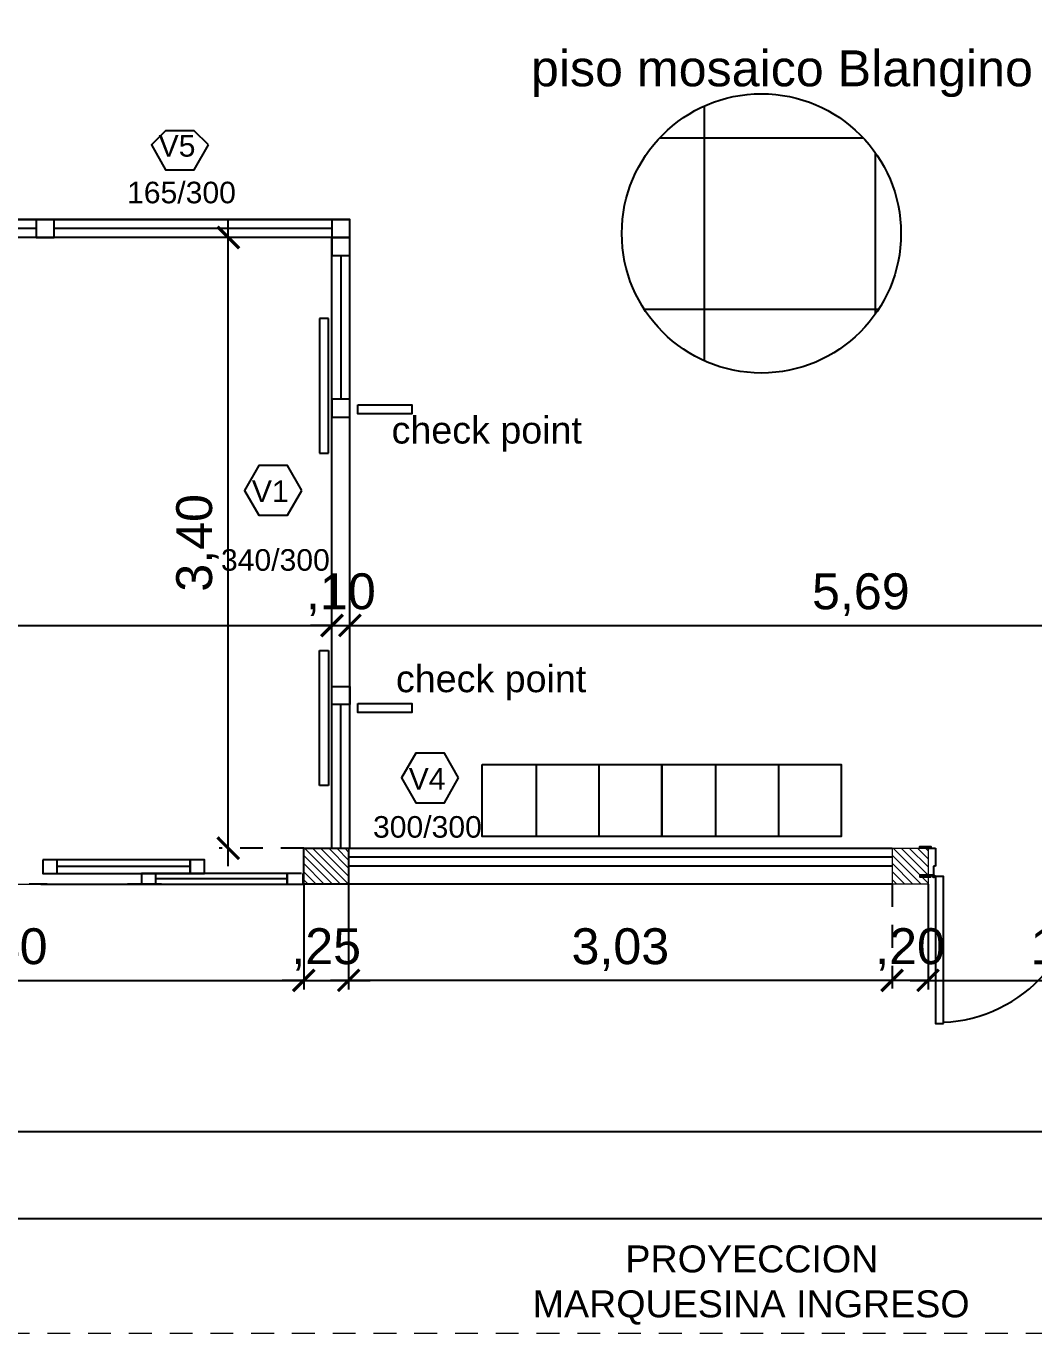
# Model space of a CAD drawing. Header units: metres. Extents: x 1166 to 1459, y -137 to 62.
# Drawn here: x 1294.48 to 1300.09, y -40.48 to -33.14 of the extents above; entities that cross this region are included whole.
import ezdxf

# ---------------------------------------------------------------- set-up
doc = ezdxf.new("R2010")
doc.units = ezdxf.units.M
doc.header["$LTSCALE"] = 0.508
doc.header["$PDMODE"] = 1
doc.header["$PDSIZE"] = -2
doc.linetypes.add('HIDDEN', pattern=[0.375, 0.25, -0.125])
doc.layers.get('0').update_dxf_attribs({"color": 9})
doc.layers.get('Defpoints').update_dxf_attribs({"color": 9})
for name, color, linetype in [('1-PROY', 9, 'HIDDEN'), ('2-Desig-Carp', 9, 'Continuous'), ('2-texto', 9, 'Continuous'), ('3-muros', 9, 'Continuous'), ('4-carpinterias', 9, 'Continuous'), ('7-equipamiento', 9, 'Continuous'), ('8-cotas-100', 9, 'Continuous'), ('9-Hatch', 9, 'Continuous'), ('9-Hatch existente', 9, 'Continuous'), ('abertura', 9, 'Continuous'), ('arq carpinterias', 9, 'Continuous')]:
    doc.layers.add(name, color=color, linetype=linetype)
doc.styles.add('swiss', font='swissel.ttf')
doc.dimstyles.new('dim-100', dxfattribs={"dimtxt": 0.2, "dimasz": 0.12, "dimexe": 0.05, "dimexo": 0, "dimgap": 0.05, "dimtad": 1, "dimzin": 4, "dimtxsty": 'swiss', "dimblk": 'ARCHTICK', "dimcen": 0.5, "dimdle": 0.1, "dimclrd": 256, "dimclre": 252, "dimclrt": 256, "dimadec": 0, "dimazin": 0, "dimtfac": 1, "dimtix": 1, "dimtmove": 2, "dimatfit": 3, "dimldrblk": 'OPEN30', "dimfxl": 0.05, "dimtolj": 1, "dimtzin": 0, "dimarcsym": 0})

# ---------------------------------------------------------------- blocks, each defined once
blk = doc.blocks.new('_ARCHTICK')
at = {"color": 0, "linetype": 'ByBlock', "const_width": 0.15}
blk.add_lwpolyline([(-0.5, -0.5), (0.5, 0.5)], dxfattribs=at)
blk = doc.blocks.new('*D31')
at = {"layer": '8-cotas-100', "color": 252, "linetype": 'Continuous', "lineweight": -2, "transparency": 16777216}
for p, q in [((1292.63, -37.9171), (1292.63, -38.5026)), ((1296.0264, -37.9171), (1296.0264, -38.5026))]:
    blk.add_line(p, q, dxfattribs=at)
at = {"layer": '8-cotas-100', "linetype": 'Continuous', "lineweight": -2, "transparency": 16777216}
blk.add_line((1292.53, -38.4526), (1296.1264, -38.4526), dxfattribs=at)
at = {"layer": 'Defpoints', "color": 0, "linetype": 'Continuous', "transparency": 16777216}
for p in [(1292.63, -37.9171), (1296.0264, -37.9171), (1296.0264, -38.4526)]:
    blk.add_point(p, dxfattribs=at)
at = {"layer": '8-cotas-100', "linetype": 'Continuous', "lineweight": -2, "transparency": 16777216, "xscale": 0.12, "yscale": 0.12, "zscale": 0.12, "rotation": 180}
blk.add_blockref('_ARCHTICK', (1292.63, -38.4526), dxfattribs=at)
at = {"layer": '8-cotas-100', "linetype": 'Continuous', "lineweight": -2, "transparency": 16777216, "xscale": 0.12, "yscale": 0.12, "zscale": 0.12}
blk.add_blockref('_ARCHTICK', (1296.0264, -38.4526), dxfattribs=at)
at = {"layer": '8-cotas-100', "linetype": 'Continuous', "lineweight": 0, "transparency": 16777216, "insert": (1294.3282, -38.2811), "char_height": 0.2, "attachment_point": 5, "style": 'swiss'}
blk.add_mtext('\\A1;3,40', dxfattribs=at)
blk = doc.blocks.new('_Open30')
at = {"color": 0, "linetype": 'ByBlock', "lineweight": -2}
for p, q in [((-1, 0.268), (0, 0)), ((0, 0), (-1, -0.268)), ((0, 0), (-1, 0))]:
    blk.add_line(p, q, dxfattribs=at)
blk = doc.blocks.new('*D32')
at = {"layer": '8-cotas-100', "color": 252, "linetype": 'Continuous', "lineweight": -2, "transparency": 16777216}
for p, q in [((1296.0264, -37.9171), (1296.0264, -38.5026)), ((1296.2764, -37.9171), (1296.2764, -38.5026))]:
    blk.add_line(p, q, dxfattribs=at)
at = {"layer": '8-cotas-100', "linetype": 'Continuous', "lineweight": -2, "transparency": 16777216}
for p, q in [((1296.0264, -38.4526), (1295.9064, -38.4526)), ((1296.0264, -38.4526), (1296.2764, -38.4526)), ((1296.2764, -38.4526), (1296.3964, -38.4526))]:
    blk.add_line(p, q, dxfattribs=at)
at = {"layer": 'Defpoints', "color": 0, "linetype": 'Continuous', "transparency": 16777216}
for p in [(1296.0264, -37.9171), (1296.2764, -37.9171), (1296.2764, -38.4526)]:
    blk.add_point(p, dxfattribs=at)
at = {"layer": '8-cotas-100', "linetype": 'Continuous', "lineweight": -2, "transparency": 16777216, "xscale": 0.12, "yscale": 0.12, "zscale": 0.12}
blk.add_blockref('_ARCHTICK', (1296.0264, -38.4526), dxfattribs=at)
at = {"layer": '8-cotas-100', "linetype": 'Continuous', "lineweight": -2, "transparency": 16777216, "xscale": 0.12, "yscale": 0.12, "zscale": 0.12, "rotation": 180}
blk.add_blockref('_ARCHTICK', (1296.2764, -38.4526), dxfattribs=at)
at = {"layer": '8-cotas-100', "linetype": 'Continuous', "lineweight": 0, "transparency": 16777216, "insert": (1296.1514, -38.2809), "char_height": 0.2, "attachment_point": 5, "style": 'swiss'}
blk.add_mtext('\\A1;,25', dxfattribs=at)
blk = doc.blocks.new('*D33')
at = {"layer": '8-cotas-100', "color": 252, "linetype": 'Continuous', "lineweight": -2, "transparency": 16777216}
for p, q in [((1299.5025, -37.9171), (1299.5025, -38.5026)), ((1301.1865, -37.9171), (1301.1865, -38.5026))]:
    blk.add_line(p, q, dxfattribs=at)
at = {"layer": '8-cotas-100', "linetype": 'Continuous', "lineweight": -2, "transparency": 16777216}
blk.add_line((1299.4025, -38.4526), (1301.2865, -38.4526), dxfattribs=at)
at = {"layer": 'Defpoints', "color": 0, "linetype": 'Continuous', "transparency": 16777216}
for p in [(1299.5025, -37.9171), (1301.1865, -37.9171), (1301.1865, -38.4526)]:
    blk.add_point(p, dxfattribs=at)
at = {"layer": '8-cotas-100', "linetype": 'Continuous', "lineweight": -2, "transparency": 16777216, "xscale": 0.12, "yscale": 0.12, "zscale": 0.12, "rotation": 180}
blk.add_blockref('_ARCHTICK', (1299.5025, -38.4526), dxfattribs=at)
at = {"layer": '8-cotas-100', "linetype": 'Continuous', "lineweight": -2, "transparency": 16777216, "xscale": 0.12, "yscale": 0.12, "zscale": 0.12}
blk.add_blockref('_ARCHTICK', (1301.1865, -38.4526), dxfattribs=at)
at = {"layer": '8-cotas-100', "linetype": 'Continuous', "lineweight": 0, "transparency": 16777216, "insert": (1300.3445, -38.2811), "char_height": 0.2, "attachment_point": 5, "style": 'swiss'}
blk.add_mtext('\\A1;1,68', dxfattribs=at)
blk = doc.blocks.new('*D41')
at = {"layer": '8-cotas-100', "color": 252, "linetype": 'Continuous', "lineweight": -2, "transparency": 16777216}
for p, q in [((1288.8136, -36.4767), (1288.8136, -36.4267)), ((1296.1836, -36.4767), (1296.1836, -36.4267))]:
    blk.add_line(p, q, dxfattribs=at)
at = {"layer": '8-cotas-100', "linetype": 'Continuous', "lineweight": -2, "transparency": 16777216}
blk.add_line((1288.7136, -36.4767), (1296.2836, -36.4767), dxfattribs=at)
at = {"layer": 'Defpoints', "color": 0, "linetype": 'Continuous', "transparency": 16777216}
for p in [(1288.8136, -36.4767), (1296.1836, -36.4767), (1296.1836, -36.4767)]:
    blk.add_point(p, dxfattribs=at)
at = {"layer": '8-cotas-100', "linetype": 'Continuous', "lineweight": -2, "transparency": 16777216, "xscale": 0.12, "yscale": 0.12, "zscale": 0.12, "rotation": 180}
blk.add_blockref('_ARCHTICK', (1288.8136, -36.4767), dxfattribs=at)
at = {"layer": '8-cotas-100', "linetype": 'Continuous', "lineweight": -2, "transparency": 16777216, "xscale": 0.12, "yscale": 0.12, "zscale": 0.12}
blk.add_blockref('_ARCHTICK', (1296.1836, -36.4767), dxfattribs=at)
at = {"layer": '8-cotas-100', "linetype": 'Continuous', "lineweight": 0, "transparency": 16777216, "insert": (1292.4986, -36.3052), "char_height": 0.2, "attachment_point": 5, "style": 'swiss'}
blk.add_mtext('\\A1;7,37', dxfattribs=at)
blk = doc.blocks.new('*D42')
at = {"layer": '8-cotas-100', "color": 252, "linetype": 'Continuous', "lineweight": -2, "transparency": 16777216}
for p, q in [((1296.1836, -36.4767), (1296.1836, -36.4267)), ((1296.2836, -36.4767), (1296.2836, -36.4267))]:
    blk.add_line(p, q, dxfattribs=at)
at = {"layer": '8-cotas-100', "linetype": 'Continuous', "lineweight": -2, "transparency": 16777216}
for p, q in [((1296.1836, -36.4767), (1296.0636, -36.4767)), ((1296.1836, -36.4767), (1296.2836, -36.4767)), ((1296.2836, -36.4767), (1296.4036, -36.4767))]:
    blk.add_line(p, q, dxfattribs=at)
at = {"layer": 'Defpoints', "color": 0, "linetype": 'Continuous', "transparency": 16777216}
for p in [(1296.1836, -36.4767), (1296.2836, -36.4767), (1296.2836, -36.4767)]:
    blk.add_point(p, dxfattribs=at)
at = {"layer": '8-cotas-100', "linetype": 'Continuous', "lineweight": -2, "transparency": 16777216, "xscale": 0.12, "yscale": 0.12, "zscale": 0.12}
blk.add_blockref('_ARCHTICK', (1296.1836, -36.4767), dxfattribs=at)
at = {"layer": '8-cotas-100', "linetype": 'Continuous', "lineweight": -2, "transparency": 16777216, "xscale": 0.12, "yscale": 0.12, "zscale": 0.12, "rotation": 180}
blk.add_blockref('_ARCHTICK', (1296.2836, -36.4767), dxfattribs=at)
at = {"layer": '8-cotas-100', "linetype": 'Continuous', "lineweight": 0, "transparency": 16777216, "insert": (1296.2336, -36.3052), "char_height": 0.2, "attachment_point": 5, "style": 'swiss'}
blk.add_mtext('\\A1;,10', dxfattribs=at)
blk = doc.blocks.new('*D43')
at = {"layer": '8-cotas-100', "color": 252, "linetype": 'Continuous', "lineweight": -2, "transparency": 16777216}
for p, q in [((1296.2836, -36.4767), (1296.2836, -36.4267)), ((1301.9736, -36.4767), (1301.9736, -36.4267))]:
    blk.add_line(p, q, dxfattribs=at)
at = {"layer": '8-cotas-100', "linetype": 'Continuous', "lineweight": -2, "transparency": 16777216}
blk.add_line((1296.1836, -36.4767), (1302.0736, -36.4767), dxfattribs=at)
at = {"layer": 'Defpoints', "color": 0, "linetype": 'Continuous', "transparency": 16777216}
for p in [(1296.2836, -36.4767), (1301.9736, -36.4767), (1301.9736, -36.4767)]:
    blk.add_point(p, dxfattribs=at)
at = {"layer": '8-cotas-100', "linetype": 'Continuous', "lineweight": -2, "transparency": 16777216, "xscale": 0.12, "yscale": 0.12, "zscale": 0.12, "rotation": 180}
blk.add_blockref('_ARCHTICK', (1296.2836, -36.4767), dxfattribs=at)
at = {"layer": '8-cotas-100', "linetype": 'Continuous', "lineweight": -2, "transparency": 16777216, "xscale": 0.12, "yscale": 0.12, "zscale": 0.12}
blk.add_blockref('_ARCHTICK', (1301.9736, -36.4767), dxfattribs=at)
at = {"layer": '8-cotas-100', "linetype": 'Continuous', "lineweight": 0, "transparency": 16777216, "insert": (1299.1286, -36.3052), "char_height": 0.2, "attachment_point": 5, "style": 'swiss'}
blk.add_mtext('\\A1;5,69', dxfattribs=at)
blk = doc.blocks.new('se 160')
at = {"layer": '4-carpinterias'}
for p, q in [((1312.9938, -40.5614), (1312.9938, -40.5314)), ((1313.1438, -40.5314), (1313.1438, -40.5734)), ((1313.0438, -40.5614), (1312.9938, -40.5614)), ((1313.0438, -40.5734), (1313.0438, -40.5614)), ((1313.1438, -40.5734), (1313.0438, -40.5734)), ((1313.0438, -42.1854), (1312.9938, -42.1854)), ((1312.9938, -42.1854), (1312.9938, -42.2154)), ((1312.9938, -42.2154), (1313.1438, -42.2154)), ((1313.1438, -42.1734), (1313.0438, -42.1734)), ((1313.0438, -42.1734), (1313.0438, -42.1854)), ((1313.1438, -42.2154), (1313.1438, -42.1734))]:
    blk.add_line(p, q, dxfattribs=at)
for points in [[(1312.9938, -40.5464), (1312.9938, -40.4854), (1312.9838, -40.4854), (1312.9838, -40.5464)], [(1313.1438, -40.5464), (1313.1438, -40.4854), (1313.1538, -40.4854), (1313.1538, -40.5464)], [(1312.1682, -40.6179), (1312.9872, -40.6179), (1312.9872, -40.5729), (1312.1682, -40.5729)], [(1312.1682, -42.1289), (1312.9872, -42.1289), (1312.9872, -42.1739), (1312.1682, -42.1739)], [(1312.9938, -42.2004), (1312.9938, -42.2614), (1312.9838, -42.2614), (1312.9838, -42.2004)], [(1313.1438, -42.2004), (1313.1438, -42.2614), (1313.1538, -42.2614), (1313.1538, -42.2004)]]:
    blk.add_lwpolyline(points, close=True, dxfattribs=at)
for centre in [(1312.9873, -40.5638), (1312.9873, -42.183)]:
    blk.add_circle(centre, 0.006, dxfattribs=at)
blk.add_arc((1313.0764, -40.5774), 0.9082, 179.71624, 180.28376, dxfattribs=at)
at = {"layer": '4-carpinterias', "color": 252}
for centre, radius, start, end in [((1312.968, -40.5832), 0.7938, 182.49972, 275.48339), ((1313.0256, -42.2375), 0.8643, 88.79303, 172.7842)]:
    blk.add_arc(centre, radius, start, end, dxfattribs=at)
blk = doc.blocks.new('*D210')
at = {"layer": '8-cotas-100', "color": 252, "linetype": 'HIDDEN', "lineweight": -2, "transparency": 16777216}
for p, q in [((1258.5736, -37.9171), (1258.5736, -39.3431)), ((1323.1736, -37.9171), (1323.1736, -39.3431))]:
    blk.add_line(p, q, dxfattribs=at)
at = {"layer": '8-cotas-100', "linetype": 'Continuous', "lineweight": -2, "transparency": 16777216}
blk.add_line((1258.4736, -39.2931), (1323.2736, -39.2931), dxfattribs=at)
at = {"layer": 'Defpoints', "color": 0, "linetype": 'Continuous', "transparency": 16777216}
for p in [(1258.5736, -37.9171), (1323.1736, -37.9171), (1323.1736, -39.2931)]:
    blk.add_point(p, dxfattribs=at)
at = {"layer": '8-cotas-100', "linetype": 'Continuous', "lineweight": -2, "transparency": 16777216, "xscale": 0.12, "yscale": 0.12, "zscale": 0.12, "rotation": 180}
blk.add_blockref('_ARCHTICK', (1258.5736, -39.2931), dxfattribs=at)
at = {"layer": '8-cotas-100', "linetype": 'Continuous', "lineweight": -2, "transparency": 16777216, "xscale": 0.12, "yscale": 0.12, "zscale": 0.12}
blk.add_blockref('_ARCHTICK', (1323.1736, -39.2931), dxfattribs=at)
at = {"layer": '8-cotas-100', "linetype": 'Continuous', "lineweight": 0, "transparency": 16777216, "insert": (1290.8736, -39.1215), "char_height": 0.2, "attachment_point": 5, "style": 'swiss'}
blk.add_mtext('\\A1;64,60', dxfattribs=at)
blk = doc.blocks.new('*D212')
at = {"layer": '8-cotas-100', "color": 252, "linetype": 'HIDDEN', "lineweight": -2, "transparency": 16777216}
for p, q in [((1299.3025, -37.9171), (1299.3025, -38.5026)), ((1299.5025, -37.9171), (1299.5025, -38.5026))]:
    blk.add_line(p, q, dxfattribs=at)
at = {"layer": '8-cotas-100', "linetype": 'Continuous', "lineweight": -2, "transparency": 16777216}
for p, q in [((1299.3025, -38.4526), (1299.1825, -38.4526)), ((1299.5025, -38.4526), (1299.3025, -38.4526)), ((1299.5025, -38.4526), (1299.6225, -38.4526))]:
    blk.add_line(p, q, dxfattribs=at)
at = {"layer": 'Defpoints', "color": 0, "linetype": 'Continuous', "transparency": 16777216}
for p in [(1299.3025, -37.9171), (1299.5025, -37.9171), (1299.3025, -38.4526)]:
    blk.add_point(p, dxfattribs=at)
at = {"layer": '8-cotas-100', "linetype": 'Continuous', "lineweight": -2, "transparency": 16777216, "xscale": 0.12, "yscale": 0.12, "zscale": 0.12}
blk.add_blockref('_ARCHTICK', (1299.3025, -38.4526), dxfattribs=at)
at = {"layer": '8-cotas-100', "linetype": 'Continuous', "lineweight": -2, "transparency": 16777216, "xscale": 0.12, "yscale": 0.12, "zscale": 0.12, "rotation": 180}
blk.add_blockref('_ARCHTICK', (1299.5025, -38.4526), dxfattribs=at)
at = {"layer": '8-cotas-100', "linetype": 'Continuous', "lineweight": 0, "transparency": 16777216, "insert": (1299.4025, -38.2809), "char_height": 0.2, "attachment_point": 5, "style": 'swiss'}
blk.add_mtext('\\A1;,20', dxfattribs=at)
blk = doc.blocks.new('*D213')
at = {"layer": '8-cotas-100', "color": 252, "linetype": 'HIDDEN', "lineweight": -2, "transparency": 16777216}
for p, q in [((1296.2764, -37.9171), (1296.2764, -38.5026)), ((1299.3025, -37.9171), (1299.3025, -38.5026))]:
    blk.add_line(p, q, dxfattribs=at)
at = {"layer": '8-cotas-100', "linetype": 'Continuous', "lineweight": -2, "transparency": 16777216}
blk.add_line((1299.4025, -38.4526), (1296.1764, -38.4526), dxfattribs=at)
at = {"layer": 'Defpoints', "color": 0, "linetype": 'Continuous', "transparency": 16777216}
for p in [(1296.2764, -37.9171), (1299.3025, -37.9171), (1296.2764, -38.4526)]:
    blk.add_point(p, dxfattribs=at)
at = {"layer": '8-cotas-100', "linetype": 'Continuous', "lineweight": -2, "transparency": 16777216, "xscale": 0.12, "yscale": 0.12, "zscale": 0.12, "rotation": 180}
blk.add_blockref('_ARCHTICK', (1296.2764, -38.4526), dxfattribs=at)
at = {"layer": '8-cotas-100', "linetype": 'Continuous', "lineweight": -2, "transparency": 16777216, "xscale": 0.12, "yscale": 0.12, "zscale": 0.12}
blk.add_blockref('_ARCHTICK', (1299.3025, -38.4526), dxfattribs=at)
at = {"layer": '8-cotas-100', "linetype": 'Continuous', "lineweight": 0, "transparency": 16777216, "insert": (1297.7894, -38.2811), "char_height": 0.2, "attachment_point": 5, "style": 'swiss'}
blk.add_mtext('\\A1;3,03', dxfattribs=at)
blk = doc.blocks.new('*D275')
at = {"layer": '8-cotas-100', "color": 252, "linetype": 'HIDDEN', "lineweight": -2, "transparency": 16777216}
for p, q in [((1239.5931, -37.9171), (1239.5931, -40.601)), ((1334.5136, -37.9171), (1334.5136, -40.601))]:
    blk.add_line(p, q, dxfattribs=at)
at = {"layer": '8-cotas-100', "lineweight": -2, "transparency": 16777216}
blk.add_line((1239.4931, -40.551), (1334.6136, -40.551), dxfattribs=at)
at = {"layer": 'Defpoints', "color": 0, "transparency": 16777216}
for p in [(1239.5931, -37.9171), (1334.5136, -37.9171), (1334.5136, -40.551)]:
    blk.add_point(p, dxfattribs=at)
at = {"layer": '8-cotas-100', "lineweight": -2, "transparency": 16777216, "xscale": 0.12, "yscale": 0.12, "zscale": 0.12, "rotation": 180}
blk.add_blockref('_ARCHTICK', (1239.5931, -40.551), dxfattribs=at)
at = {"layer": '8-cotas-100', "lineweight": -2, "transparency": 16777216, "xscale": 0.12, "yscale": 0.12, "zscale": 0.12}
blk.add_blockref('_ARCHTICK', (1334.5136, -40.551), dxfattribs=at)
at = {"layer": '8-cotas-100', "lineweight": 0, "transparency": 16777216, "insert": (1287.0534, -40.3793), "char_height": 0.2, "attachment_point": 5, "style": 'swiss'}
blk.add_mtext('\\A1;94,92', dxfattribs=at)
blk = doc.blocks.new('*D293')
at = {"layer": '8-cotas-100', "color": 252, "linetype": 'Continuous', "lineweight": -2, "transparency": 16777216}
for p, q in [((1278.4851, -40.4171), (1278.4851, -39.7283)), ((1309.1736, -40.4171), (1309.1736, -39.7283))]:
    blk.add_line(p, q, dxfattribs=at)
at = {"layer": '8-cotas-100', "linetype": 'Continuous', "lineweight": -2, "transparency": 16777216}
blk.add_line((1278.3851, -39.7783), (1309.2736, -39.7783), dxfattribs=at)
at = {"layer": 'Defpoints', "color": 0, "linetype": 'Continuous', "transparency": 16777216}
for p in [(1309.1736, -39.7783), (1278.4851, -40.4171), (1309.1736, -40.4171)]:
    blk.add_point(p, dxfattribs=at)
at = {"layer": '8-cotas-100', "linetype": 'Continuous', "lineweight": -2, "transparency": 16777216, "xscale": 0.12, "yscale": 0.12, "zscale": 0.12, "rotation": 180}
blk.add_blockref('_ARCHTICK', (1278.4851, -39.7783), dxfattribs=at)
at = {"layer": '8-cotas-100', "linetype": 'Continuous', "lineweight": -2, "transparency": 16777216, "xscale": 0.12, "yscale": 0.12, "zscale": 0.12}
blk.add_blockref('_ARCHTICK', (1309.1736, -39.7783), dxfattribs=at)
at = {"layer": '8-cotas-100', "linetype": 'Continuous', "lineweight": 0, "transparency": 16777216, "insert": (1293.8294, -39.6068), "char_height": 0.2, "attachment_point": 5, "style": 'swiss'}
blk.add_mtext('\\A1;30,69', dxfattribs=at)
blk = doc.blocks.new('*D598')
at = {"layer": '8-cotas-100', "lineweight": -2, "transparency": 16777216}
blk.add_line((1295.6064, -37.8171), (1295.6064, -34.2171), dxfattribs=at)
at = {"layer": '8-cotas-100', "color": 252, "linetype": 'HIDDEN', "lineweight": -2, "transparency": 16777216}
for p, q in [((1296.1836, -34.3171), (1295.5564, -34.3171)), ((1296.0264, -37.7171), (1295.5564, -37.7171))]:
    blk.add_line(p, q, dxfattribs=at)
at = {"layer": 'Defpoints', "color": 0, "transparency": 16777216}
for p in [(1295.6064, -34.3171), (1296.1836, -34.3171), (1296.0264, -37.7171)]:
    blk.add_point(p, dxfattribs=at)
at = {"layer": '8-cotas-100', "lineweight": -2, "transparency": 16777216, "xscale": 0.12, "yscale": 0.12, "zscale": 0.12}
for p, rotation in [((1295.6064, -34.3171), 90), ((1295.6064, -37.7171), 270)]:
    blk.add_blockref('_ARCHTICK', p, dxfattribs=dict(at, rotation=rotation))
at = {"layer": '8-cotas-100', "transparency": 16777216, "insert": (1295.4348, -36.0171), "char_height": 0.2, "attachment_point": 5, "rotation": 90, "style": 'swiss'}
blk.add_mtext('\\A1;3,40', dxfattribs=at)

msp = doc.modelspace()

# ---------------------------------------------------------------- hatches: boundary and pattern name
at = {"layer": '9-Hatch'}
h = msp.add_hatch(dxfattribs=at)
h.set_pattern_fill('NET', color=256, scale=0.3, angle=-90)
h.set_pattern_definition([(270, (0, -0.4258), (0.9525, -2e-16), []), (0, (0, -0.4258), (2e-16, 0.9525), [])])
h.paths.add_polyline_path([(1298.5748, -35.0715, 1), (1298.5748, -33.5171, 1)])
at = {"layer": '9-Hatch existente', "linetype": 'Continuous', "lineweight": 0}
h = msp.add_hatch(dxfattribs=at)
h.set_pattern_fill('ANSI31', color=256, scale=0.01, angle=-90)
h.paths.add_polyline_path([(1268.0525, -37.7171), (1267.1826, -37.7171), (1267.1826, -37.9171), (1268.0525, -37.9171)])
h.paths.add_polyline_path([(1270.6725, -37.7171), (1269.0525, -37.7171), (1269.0525, -37.9171), (1270.6725, -37.9171)])
h.paths.add_polyline_path([(1283.1234, -37.6648), (1283.0236, -37.6651), (1282.9836, -37.6651), (1282.9836, -37.7111), (1282.9736, -37.7111), (1282.9736, -37.6651), (1282.9521, -37.6651), (1282.9521, -37.7171), (1280.0736, -37.7171), (1279.9691, -37.7171), (1279.9691, -37.8171), (1280.0151, -37.8171), (1280.0151, -37.8271), (1279.9691, -37.8271), (1279.9691, -37.9171), (1283.1234, -37.9168)])
h.paths.add_polyline_path([(1296.2764, -37.7171), (1296.0264, -37.7171), (1296.0264, -37.9171), (1296.2764, -37.9171)])
h.paths.add_polyline_path([(1292.6236, -37.7171), (1292.3736, -37.7171), (1292.3736, -37.9171), (1292.6236, -37.9171)])
h.paths.add_polyline_path([(1288.9736, -37.7171), (1288.9786, -37.7171), (1288.7086, -37.7171), (1288.7136, -37.9171), (1288.9736, -37.9171)])
h.paths.add_polyline_path([(1299.5025, -37.7171), (1299.3025, -37.7171), (1299.3025, -37.9171), (1299.5025, -37.9171), (1299.5025, -37.8771), (1299.4565, -37.8771), (1299.4565, -37.8671), (1299.5025, -37.8671)])
h.paths.add_polyline_path([(1307.1736, -37.7171), (1301.1865, -37.7171), (1301.1865, -37.9171), (1307.1736, -37.9171)])
h.paths.add_polyline_path([(1273.9879, -37.7171), (1273.7379, -37.7171), (1273.2925, -37.7171), (1273.2925, -37.9171), (1274.9147, -37.9171), (1274.9147, -37.7171)])
h.paths.add_polyline_path([(1272.2925, -37.9171), (1272.2925, -37.7171), (1272.2379, -37.7171), (1271.6725, -37.7171), (1271.6725, -37.9171)])
h.paths.add_polyline_path([(1276.5347, -37.9171), (1276.5347, -37.7171), (1276.2379, -37.7171), (1275.9147, -37.7171), (1275.9147, -37.9171)])
h.paths.add_polyline_path([(1277.9879, -37.7171), (1277.5347, -37.7171), (1277.5347, -37.9171), (1278.9851, -37.9171), (1278.9851, -37.8271), (1278.9391, -37.8271), (1278.9391, -37.8171), (1278.9851, -37.8171), (1278.9851, -37.7171)])

# ---------------------------------------------------------------- linework, layer by layer
at = {"layer": '1-PROY', "lineweight": 0, "flags": 128}
msp.add_lwpolyline([(1278.4851, -37.9171), (1278.4851, -40.4171), (1307.1736, -40.4171), (1309.1736, -40.4171), (1309.1736, -31.1111), (1302.1736, -31.1111)], dxfattribs=at)
at = {"layer": '3-muros', "linetype": 'Continuous', "lineweight": 0}
for p, q in [((1296.2764, -37.7171), (1299.3025, -37.7171)), ((1299.3025, -37.7171), (1299.3025, -37.9171)), ((1299.3025, -37.7171), (1299.5025, -37.7171)), ((1299.5025, -37.7171), (1299.5025, -37.9171)), ((1299.5025, -37.9171), (1299.3025, -37.9171))]:
    msp.add_line(p, q, dxfattribs=at)
at = {"layer": '3-muros', "flags": 128}
msp.add_lwpolyline([(1296.2764, -37.7171), (1296.2764, -37.9171), (1296.0264, -37.9171), (1296.0264, -37.7171)], close=True, dxfattribs=at)
at = {"layer": '4-carpinterias'}
for p, q in [((1296.2836, -34.2171), (1288.7136, -34.2171)), ((1288.7136, -34.2171), (1296.2836, -34.2171)), ((1296.2836, -37.7171), (1296.2836, -34.2171)), ((1296.2836, -34.3171), (1288.7136, -34.3171)), ((1296.1836, -37.7171), (1296.1836, -34.3171)), ((1296.2336, -34.4171), (1296.2336, -35.2171)), ((1296.1636, -34.7671), (1296.1136, -34.7671)), ((1296.1136, -34.7671), (1296.1136, -35.5171)), ((1296.1636, -35.5171), (1296.1636, -34.7671)), ((1296.2836, -35.2171), (1296.1836, -35.2171)), ((1296.1836, -35.2171), (1296.1836, -35.3171)), ((1296.2836, -35.3171), (1296.2836, -35.2171)), ((1296.1836, -35.3171), (1296.2836, -35.3171)), ((1296.1136, -35.5171), (1296.1636, -35.5171)), ((1296.1136, -36.6171), (1296.1636, -36.6171)), ((1296.1136, -37.3671), (1296.1136, -36.6171)), ((1296.1636, -36.6171), (1296.1636, -37.3671)), ((1296.1836, -36.8171), (1296.2836, -36.8171)), ((1296.1836, -36.9171), (1296.1836, -36.8171)), ((1296.2836, -36.8171), (1296.2836, -36.9171)), ((1296.2836, -36.9171), (1296.1836, -36.9171)), ((1296.2336, -37.7171), (1296.2336, -36.9171)), ((1296.1636, -37.3671), (1296.1136, -37.3671)), ((1296.2764, -37.7171), (1299.3025, -37.7171)), ((1299.3025, -37.7671), (1296.2764, -37.7671)), ((1295.3934, -37.8196), (1294.6534, -37.8196)), ((1299.3025, -37.8171), (1296.2764, -37.8171)), ((1295.934, -37.8871), (1295.2036, -37.8871)), ((1299.3025, -37.9171), (1296.2764, -37.9171))]:
    msp.add_line(p, q, dxfattribs=at)
at = {"layer": '4-carpinterias', "flags": 128}
for points in [[(1294.5361, -34.3171), (1294.6361, -34.3171), (1294.6361, -34.2171), (1294.5361, -34.2171)], [(1296.1836, -34.3171), (1296.2836, -34.3171), (1296.2836, -34.2171), (1296.1836, -34.2171)], [(1296.1836, -34.4171), (1296.2836, -34.4171), (1296.2836, -34.3171), (1296.1836, -34.3171)], [(1294.5734, -37.7821), (1294.5734, -37.8571), (1294.6534, -37.8571), (1294.6534, -37.7821)], [(1295.3934, -37.7821), (1295.3934, -37.8571), (1295.4734, -37.8571), (1295.4734, -37.7821)]]:
    msp.add_lwpolyline(points, close=True, dxfattribs=at)
for points in [[(1294.5361, -34.2671), (1292.5486, -34.2671)], [(1296.1836, -34.2671), (1294.6361, -34.2671)], [(1296.3286, -35.2489), (1296.6286, -35.2489), (1296.6286, -35.2989), (1296.3286, -35.2989), (1296.3286, -35.2489)], [(1296.3286, -36.9118), (1296.6286, -36.9118), (1296.6286, -36.9618), (1296.3286, -36.9618), (1296.3286, -36.9118)], [(1294.5734, -37.8571), (1295.3934, -37.8571), (1295.3934, -37.7821), (1294.5734, -37.7821)]]:
    msp.add_lwpolyline(points, dxfattribs=at)
at = {"layer": '4-carpinterias'}
for points in [[(1294.5627, -37.9171), (1295.934, -37.9171), (1295.934, -37.8571), (1295.1236, -37.8571)], [(1295.2036, -37.8571), (1295.1236, -37.8571), (1295.1236, -37.9171), (1295.2036, -37.9171), (1295.2036, -37.8571)], [(1296.0136, -37.8571), (1295.9336, -37.8571), (1295.9336, -37.9171), (1296.0236, -37.9171), (1296.0236, -37.8571)], [(1294.5985, -37.9171), (1294.4979, -37.9171)], [(1295.2343, -37.9171), (1295.0451, -37.9171)]]:
    msp.add_lwpolyline(points, dxfattribs=at)
at = {"layer": '7-equipamiento'}
for p, q in [((1297.3198, -37.2516), (1297.3198, -37.6516)), ((1297.6698, -37.2516), (1297.6698, -37.6516)), ((1298.3198, -37.2516), (1298.3198, -37.6516)), ((1298.6698, -37.2516), (1298.6698, -37.6516))]:
    msp.add_line(p, q, dxfattribs=at)
for points in [[(1297.0198, -37.2516), (1298.0198, -37.2516), (1298.0198, -37.6516), (1297.0198, -37.6516)], [(1298.0198, -37.2516), (1299.0198, -37.2516), (1299.0198, -37.6516), (1298.0198, -37.6516)]]:
    msp.add_lwpolyline(points, close=True, dxfattribs=at)
at = {"layer": '9-Hatch'}
msp.add_circle((1298.5748, -34.2943), 0.7772, dxfattribs=at)
at = {"layer": 'abertura', "linetype": 'Continuous', "lineweight": 0}
msp.add_line((1289.0632, -37.9171), (1296.2764, -37.9171), dxfattribs=at)
at = {"layer": 'arq carpinterias'}
for points in [[(1295.4967, -33.8021), (1295.417, -33.7241), (1295.2576, -33.7241), (1295.1779, -33.8021), (1295.2576, -33.9402), (1295.417, -33.9402)], [(1296.0158, -35.7249), (1295.9361, -35.5869), (1295.7767, -35.5869), (1295.697, -35.7249), (1295.7767, -35.863), (1295.9361, -35.863)], [(1296.8891, -37.3257), (1296.8094, -37.1877), (1296.65, -37.1877), (1296.5703, -37.3257), (1296.65, -37.4638), (1296.8094, -37.4638)]]:
    msp.add_lwpolyline(points, close=True, dxfattribs=at)

# ---------------------------------------------------------------- block references
at = {"layer": '3-muros', "linetype": 'Continuous', "lineweight": 0, "rotation": 90}
msp.add_blockref('se 160', (1258.9711, -1350.8609), dxfattribs=at)

# ---------------------------------------------------------------- texts
at = {"layer": '2-Desig-Carp', "char_height": 0.12, "width": 5.113846, "attachment_point": 3, "style": 'swiss'}
for s, insert in [('V5', (1295.4235, -33.7469)), ('\\pi-0.36,l0.48,t0.48;{\\fArial|b0|i0|c0|p34;165/300}', (1295.6486, -34.0066)), ('V1', (1295.9426, -35.6698)), ('\\pi-0.36,l0.48,t0.48;{\\fArial|b0|i0|c0|p34;340/300}', (1296.1715, -36.0521)), ('V4', (1296.8159, -37.2705)), ('\\pi-0.36,l0.48,t0.48;{\\fArial|b0|i0|c0|p34;300/300}', (1297.018, -37.5382))]:
    msp.add_mtext(s, dxfattribs=dict(at, insert=insert))
at = {"layer": '2-texto', "style": 'swiss'}
for p in [(1296.5156, -35.4641), (1296.5398, -36.8484)]:
    msp.add_text('check point', height=0.15, dxfattribs=at).set_placement(p)
at = {"layer": '2-texto', "attachment_point": 1, "style": 'swiss'}
for s, insert, char_height, width in [('\\pi-0.6,l0.8,t0.8;piso mosaico Blangino', (1297.0915, -33.2753), 0.2, 6.624749), ('\\pi0.76107;{\\fArial|b0|i0|c0|p34;PROYECCION\\P\\pi0.24456;MARQUESINA INGRESO}', (1297.0565, -39.9284), 0.15, 2.897616)]:
    msp.add_mtext(s, dxfattribs=dict(at, insert=insert, char_height=char_height, width=width))

# ---------------------------------------------------------------- dimensions: what is measured, and where the dimension line sits
at = {"layer": '8-cotas-100'}
dim = msp.add_linear_dim(base=(1295.6064, -34.3171), p1=(1296.0264, -37.7171), p2=(1296.1836, -34.3171), angle=90, dimstyle='dim-100', dxfattribs=at)
dim.commit()
dim.dimension.update_dxf_attribs({"geometry": '*D598', "text_midpoint": (1295.4348, -36.0171)})
at = {"layer": '8-cotas-100', "linetype": 'Continuous', "lineweight": 0}
for base, p1, p2, picture, middle in [((1296.1836, -36.4767), (1288.8136, -36.4767), (1296.1836, -36.4767), '*D41', (1292.4986, -36.3052)), ((1296.2836, -36.4767), (1296.1836, -36.4767), (1296.2836, -36.4767), '*D42', (1296.2336, -36.3052)), ((1301.9736, -36.4767), (1296.2836, -36.4767), (1301.9736, -36.4767), '*D43', (1299.1286, -36.3052)), ((1323.1736, -39.2931), (1258.5736, -37.9171), (1323.1736, -37.9171), '*D210', (1290.8736, -39.1215)), ((1296.0264, -38.4526), (1292.63, -37.9171), (1296.0264, -37.9171), '*D31', (1294.3282, -38.2811)), ((1296.2764, -38.4526), (1296.0264, -37.9171), (1296.2764, -37.9171), '*D32', (1296.1514, -38.2809)), ((1296.2764, -38.4526), (1299.3025, -37.9171), (1296.2764, -37.9171), '*D213', (1297.7894, -38.2811)), ((1299.3025, -38.4526), (1299.5025, -37.9171), (1299.3025, -37.9171), '*D212', (1299.4025, -38.2809)), ((1301.1865, -38.4526), (1299.5025, -37.9171), (1301.1865, -37.9171), '*D33', (1300.3445, -38.2811)), ((1309.1736, -39.7783), (1278.4851, -40.4171), (1309.1736, -40.4171), '*D293', (1293.8294, -39.6068))]:
    dim = msp.add_linear_dim(base=base, p1=p1, p2=p2, dimstyle='dim-100', dxfattribs=at)
    dim.commit()
    dim.dimension.update_dxf_attribs({"geometry": picture, "text_midpoint": middle})
at = {"layer": '8-cotas-100', "lineweight": 0}
dim = msp.add_linear_dim(base=(1334.5136, -40.551), p1=(1239.5931, -37.9171), p2=(1334.5136, -37.9171), dimstyle='dim-100', dxfattribs=at)
dim.commit()
dim.dimension.update_dxf_attribs({"geometry": '*D275', "text_midpoint": (1287.0534, -40.3793)})

doc.saveas('drawing.dxf')
